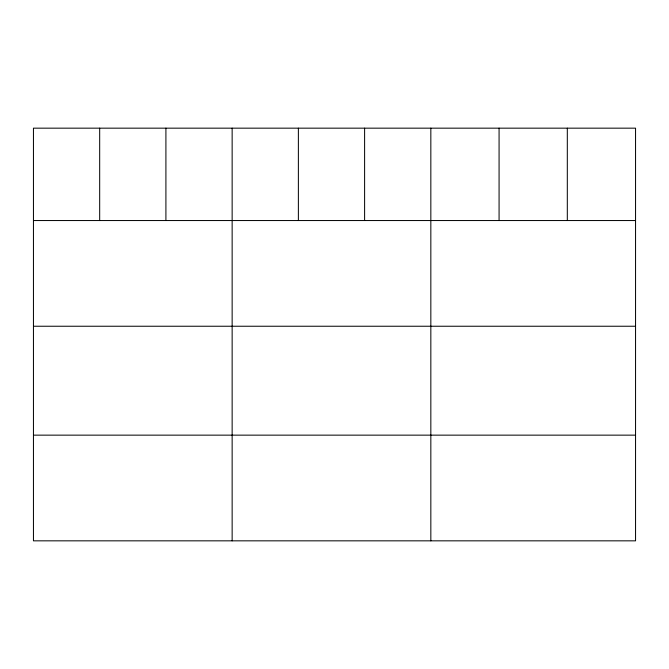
<?xml version="1.0" encoding="UTF-8"?>
<svg xmlns="http://www.w3.org/2000/svg" width="669" height="669" viewBox="0 0 669 669"><rect width="100%" height="100%" fill="white"/><g stroke="black" fill="none" stroke-linecap="round" stroke-linejoin="round"><path stroke-width="1" d="M635.55 220.544L635.55 540.836L33.45 540.836L33.45 128.164L635.55 128.164L635.55 220.544L33.45 220.544M33.45 326.238L635.55 326.238M33.45 435.143L635.55 435.143M567.312 128.164L567.312 220.544M499.074 128.164L499.074 220.544M430.836 128.164L430.836 540.836M364.605 128.164L364.605 220.544M298.374 128.164L298.374 220.544M232.143 128.164L232.143 540.836M165.912 128.164L165.912 220.544M99.681 128.164L99.681 220.544"/></g></svg>
